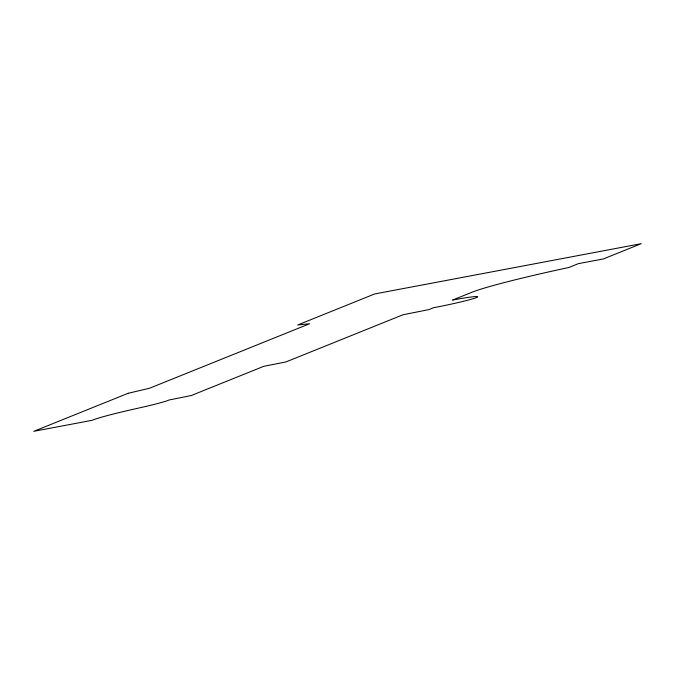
<?xml version="1.0" encoding="UTF-8"?>
<svg xmlns="http://www.w3.org/2000/svg" width="675" height="675" viewBox="0 0 675 675"><rect width="100%" height="100%" fill="white"/><g stroke="black" fill="none" stroke-linecap="round" stroke-linejoin="round"><path stroke-width="1.01" d="M128.09 393.314L33.75 431.325L92.07 420.323A68.538 3.704 -11.6 0 1 132.848 409.379L142.231 407.253A44.693 2.413 -11.6 0 0 169.096 399.997L191.287 395.525L263.748 366.323L285.888 361.952L403.026 314.752L428.87 309.614L433.603 307.699A35.362 1.915 -11.6 0 0 476.398 297.599A35.362 1.915 -11.6 0 0 452.545 300.071L472.298 292.115A126.284 6.826 -11.6 0 1 568.907 267.469L578.382 263.647L603.374 258.938L641.25 243.675L374.659 293.962L297.692 324.979L309.614 323.738L149.479 388.268L128.09 393.314"/></g></svg>
